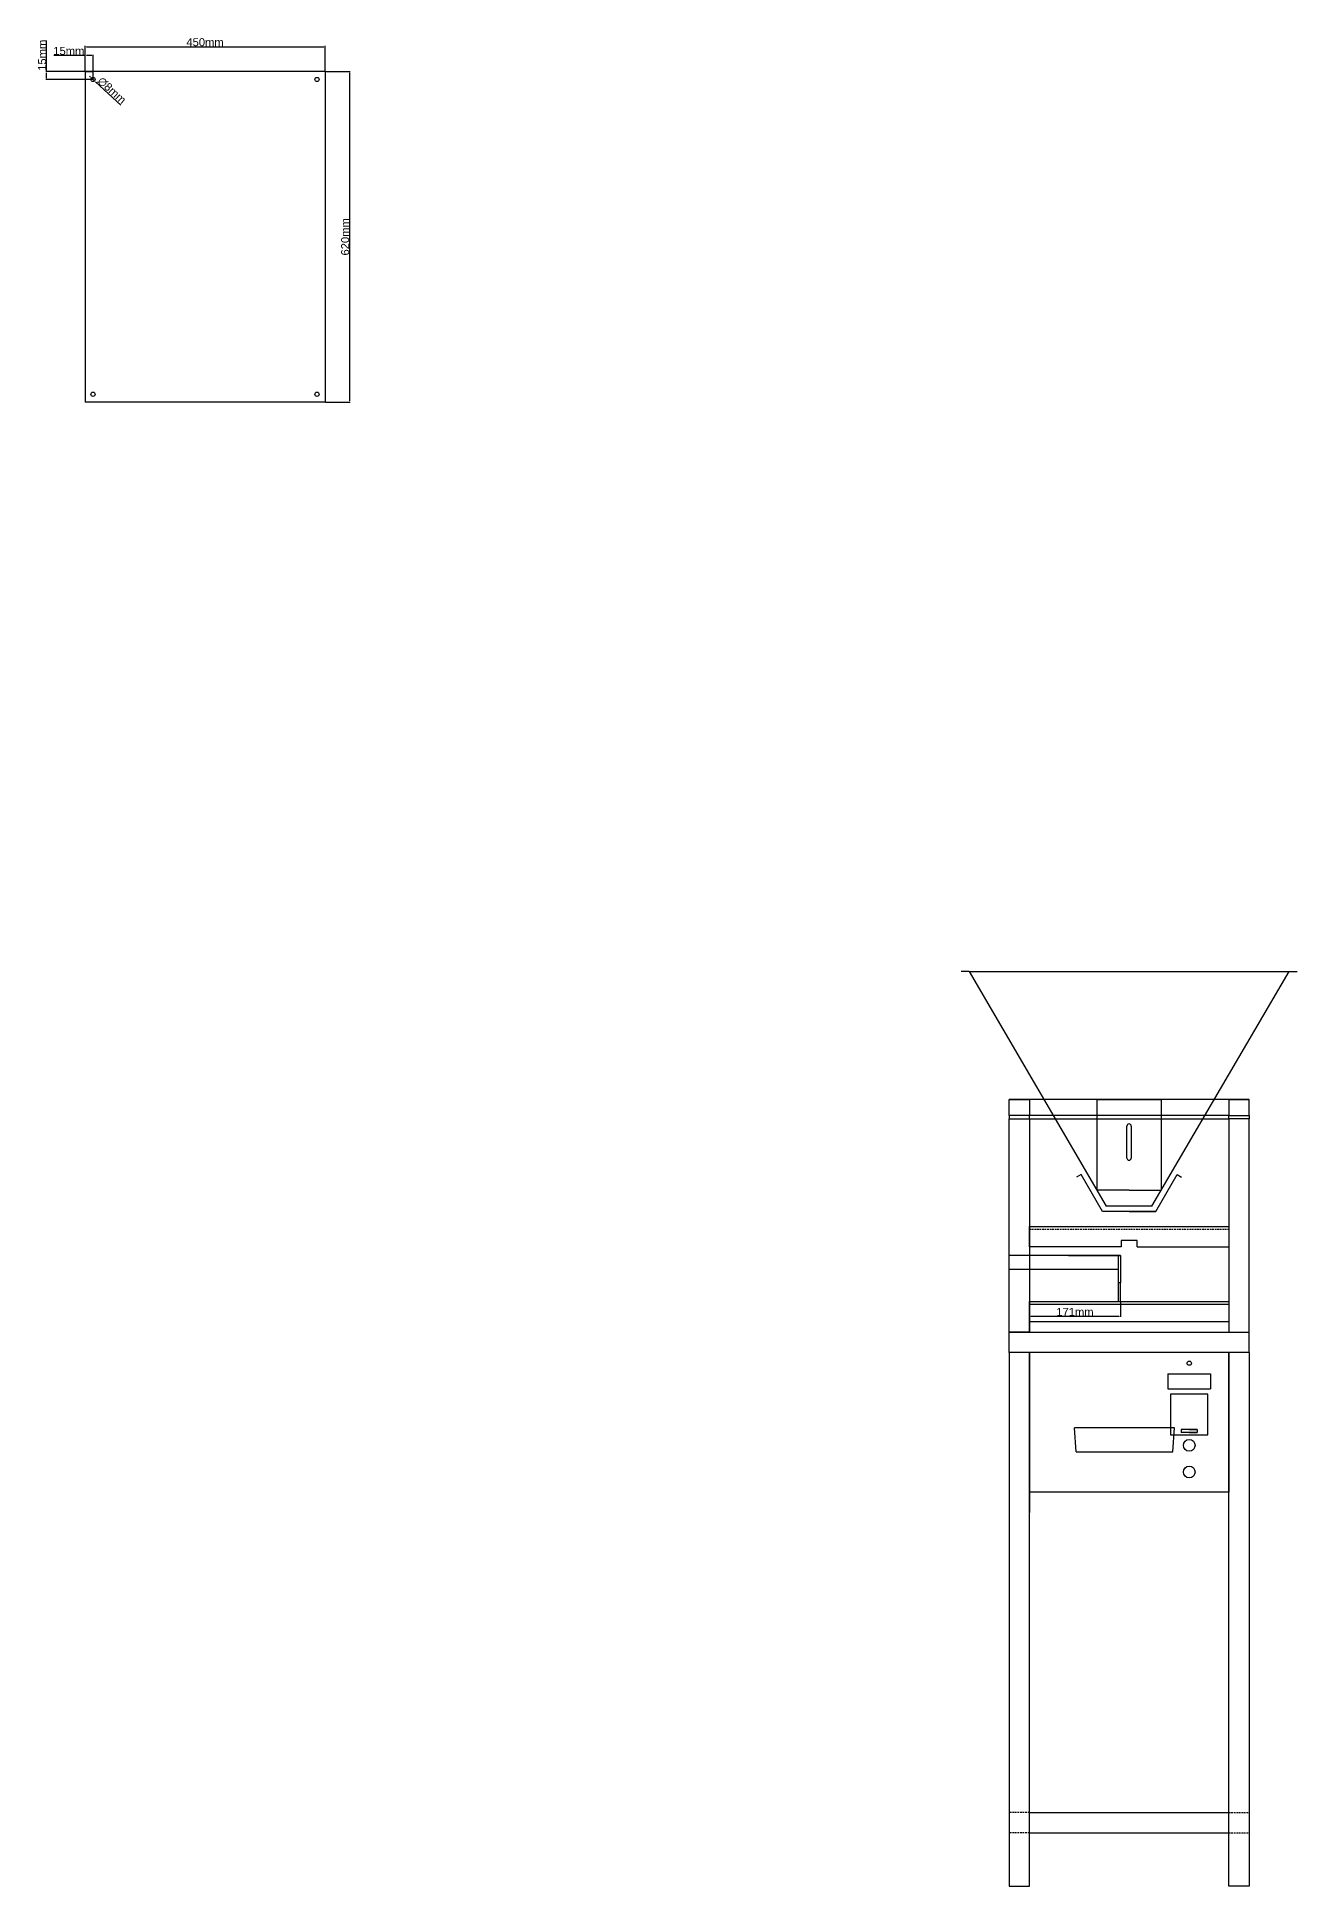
# Model space of a CAD drawing. Header units: centimetres. Extents: x -4347 to 28631, y 41590 to 109107.
# Drawn here: x 2859 to 5222, y 51091 to 54557 of the extents above; entities that cross this region are included whole.
import ezdxf

# ---------------------------------------------------------------- set-up
doc = ezdxf.new("R2010")
doc.units = ezdxf.units.CM
doc.header["$LTSCALE"] = 0.5
doc.linetypes.add('DASHED2', pattern=[9.525, 6.35, -3.175])
doc.styles.get("Standard").update_dxf_attribs({"font": 'arial.ttf'})
doc.dimstyles.new('ISO-25', dxfattribs={"dimtxt": 15, "dimasz": 2.5, "dimexe": 1.25, "dimexo": 0.625, "dimtad": 1, "dimtxsty": 'Standard', "dimcen": 2.5, "dimclrd": 1, "dimclre": 1, "dimadec": 0, "dimazin": 0, "dimtfac": 1, "dimtmove": 0, "dimatfit": 3, "dimfxl": 1, "dimarcsym": 0})

# ---------------------------------------------------------------- blocks, each defined once
blk = doc.blocks.new('*D153')
at = {"color": 1, "lineweight": -2, "transparency": 16777216}
for p, q in [((2949.5, 54493.1), (2949.5, 54540.3)), ((2952, 54539), (3397, 54539)), ((3399.5, 54493.1), (3399.5, 54540.3))]:
    blk.add_line(p, q, dxfattribs=at)
at = {"color": 1, "transparency": 16777216}
for points in [[(2952, 54539.5), (2952, 54538.6), (2949.5, 54539)], [(3397, 54539.5), (3397, 54538.6), (3399.5, 54539)]]:
    blk.add_solid(points, dxfattribs=at)
at = {"layer": 'Defpoints', "color": 0, "transparency": 16777216}
for p in [(3399.5, 54539), (2949.5, 54492.5), (3399.5, 54492.5)]:
    blk.add_point(p, dxfattribs=at)
at = {"color": 0, "transparency": 16777216, "insert": (3174.5, 54547.3), "char_height": 15, "attachment_point": 5}
blk.add_mtext('450mm', dxfattribs=at)
blk = doc.blocks.new('*D154')
at = {"color": 1, "lineweight": -2, "transparency": 16777216}
for p, q in [((3400.1, 54492.5), (3446.8, 54492.5)), ((3445.5, 54490), (3445.5, 53875)), ((3400.1, 53872.5), (3446.8, 53872.5))]:
    blk.add_line(p, q, dxfattribs=at)
at = {"color": 1, "transparency": 16777216}
for points in [[(3445.1, 54490), (3446, 54490), (3445.5, 54492.5)], [(3445.1, 53875), (3446, 53875), (3445.5, 53872.5)]]:
    blk.add_solid(points, dxfattribs=at)
at = {"layer": 'Defpoints', "color": 0, "transparency": 16777216}
for p in [(3399.5, 54492.5), (3399.5, 53872.5), (3445.5, 53872.5)]:
    blk.add_point(p, dxfattribs=at)
at = {"color": 0, "transparency": 16777216, "insert": (3437.3, 54182.5), "char_height": 15, "attachment_point": 5, "rotation": 90}
blk.add_mtext('620mm', dxfattribs=at)
blk = doc.blocks.new('*D156')
at = {"color": 1, "lineweight": -2, "transparency": 16777216}
for p, q in [((2949.5, 54522.7), (2891.1, 54522.7)), ((2949.5, 54493.1), (2949.5, 54523.9)), ((2962, 54522.7), (2952, 54522.7)), ((2964.5, 54478.1), (2964.5, 54523.9))]:
    blk.add_line(p, q, dxfattribs=at)
at = {"color": 1, "transparency": 16777216}
for points in [[(2952, 54523.1), (2952, 54522.3), (2949.5, 54522.7)], [(2962, 54523.1), (2962, 54522.3), (2964.5, 54522.7)]]:
    blk.add_solid(points, dxfattribs=at)
at = {"layer": 'Defpoints', "color": 0, "transparency": 16777216}
for p in [(2949.5, 54522.7), (2949.5, 54492.5), (2964.5, 54477.5)]:
    blk.add_point(p, dxfattribs=at)
at = {"color": 0, "transparency": 16777216, "insert": (2919.1, 54531), "char_height": 15, "attachment_point": 5}
blk.add_mtext('15mm', dxfattribs=at)
blk = doc.blocks.new('*D157')
at = {"color": 1, "lineweight": -2, "transparency": 16777216}
for p, q in [((2877.5, 54492.5), (2877.5, 54550.8)), ((2948.9, 54492.5), (2876.2, 54492.5)), ((2877.5, 54480), (2877.5, 54490)), ((2963.9, 54477.5), (2876.2, 54477.5))]:
    blk.add_line(p, q, dxfattribs=at)
at = {"color": 1, "transparency": 16777216}
for points in [[(2877.1, 54490), (2877.9, 54490), (2877.5, 54492.5)], [(2877.1, 54480), (2877.9, 54480), (2877.5, 54477.5)]]:
    blk.add_solid(points, dxfattribs=at)
at = {"layer": 'Defpoints', "color": 0, "transparency": 16777216}
for p in [(2877.5, 54492.5), (2949.5, 54492.5), (2964.5, 54477.5)]:
    blk.add_point(p, dxfattribs=at)
at = {"color": 0, "transparency": 16777216, "insert": (2869.2, 54522.9), "char_height": 15, "attachment_point": 5, "rotation": 90}
blk.add_mtext('15mm', dxfattribs=at)
blk = doc.blocks.new('*D158')
at = {"color": 1, "lineweight": -2, "transparency": 16777216}
for p, q in [((2959.7, 54481.9), (2957.9, 54483.6)), ((2961.5, 54480.2), (2967.4, 54474.8)), ((3016.7, 54429.5), (2969.3, 54473.1))]:
    blk.add_line(p, q, dxfattribs=at)
at = {"color": 1, "transparency": 16777216}
for points in [[(2960, 54482.2), (2959.4, 54481.6), (2961.5, 54480.2)], [(2969.6, 54473.4), (2969, 54472.8), (2967.4, 54474.8)]]:
    blk.add_solid(points, dxfattribs=at)
at = {"layer": 'Defpoints', "color": 0, "transparency": 16777216}
for p in [(2961.5, 54480.2), (2967.4, 54474.8)]:
    blk.add_point(p, dxfattribs=at)
at = {"color": 0, "transparency": 16777216, "insert": (2999.8, 54456.9), "char_height": 15, "attachment_point": 5, "rotation": 317.4252}
blk.add_mtext('∅8mm', dxfattribs=at)
blk = doc.blocks.new('*D180')
at = {"color": 1, "lineweight": -2, "transparency": 16777216}
for p, q in [((4720.2, 52186.2), (4720.2, 52158.1)), ((4891.2, 52186.2), (4891.2, 52158.1)), ((4722.7, 52159.4), (4888.7, 52159.4))]:
    blk.add_line(p, q, dxfattribs=at)
at = {"color": 1, "transparency": 16777216}
for points in [[(4722.7, 52159.8), (4722.7, 52159), (4720.2, 52159.4)], [(4888.7, 52159.8), (4888.7, 52159), (4891.2, 52159.4)]]:
    blk.add_solid(points, dxfattribs=at)
at = {"layer": 'Defpoints', "color": 0, "transparency": 16777216}
for p in [(4720.2, 52186.9), (4891.2, 52186.9), (4891.2, 52159.4)]:
    blk.add_point(p, dxfattribs=at)
at = {"color": 0, "transparency": 16777216, "insert": (4805.7, 52167.5), "char_height": 15, "attachment_point": 5}
blk.add_mtext('171mm', dxfattribs=at)

msp = doc.modelspace()

# ---------------------------------------------------------------- linework, layer by layer
for p, q in [((3399.484, 54492.508), (2949.484, 54492.508)), ((2949.484, 54492.508), (2949.484, 53872.508)), ((2949.484, 54492.508), (2964.484, 54492.508)), ((3399.484, 54492.508), (3399.484, 53872.508)), ((3399.484, 53872.508), (2949.484, 53872.508)), ((4607.111, 52805.721), (4592.111, 52805.721)), ((4607.111, 52805.721), (5207.111, 52805.721)), ((4607.111, 52805.721), (4864.111, 52365.721)), ((4950.111, 52365.721), (5207.111, 52805.721)), ((5207.111, 52805.721), (5222.111, 52805.721)), ((4720.211, 52565.721), (4682.111, 52565.721)), ((4682.111, 52565.721), (4720.211, 52565.721)), ((4682.111, 52535.721), (4682.111, 52565.721)), ((5132.111, 52565.721), (4682.111, 52565.721)), ((4720.211, 52565.721), (4720.211, 52535.721)), ((4847.111, 52395.721), (4847.111, 52565.721)), ((4847.111, 52565.721), (4967.111, 52565.721)), ((4967.111, 52565.721), (4967.111, 52395.721)), ((5094.011, 52565.721), (5132.111, 52565.721)), ((5132.111, 52565.721), (5094.011, 52565.721)), ((5094.011, 52565.721), (5094.011, 52535.721)), ((5132.111, 52535.721), (5132.111, 52565.721)), ((4720.211, 52535.721), (4682.111, 52535.721)), ((4720.211, 52535.721), (4682.111, 52535.721)), ((4682.111, 52535.721), (4682.111, 52529.371)), ((4682.111, 52529.371), (4720.211, 52529.371)), ((4682.111, 52129.371), (4682.111, 52529.371)), ((4720.211, 52529.371), (4720.211, 52535.721)), ((5094.011, 52535.721), (4720.211, 52535.721)), ((4720.211, 52529.371), (4720.211, 52129.371)), ((4720.211, 52529.371), (5094.011, 52529.371)), ((4903.111, 52455.721), (4903.111, 52515.721)), ((4911.111, 52515.721), (4911.111, 52455.721)), ((5094.011, 52535.721), (5132.111, 52535.721)), ((5094.011, 52535.721), (5132.111, 52535.721)), ((5094.011, 52529.371), (5094.011, 52535.721)), ((5132.111, 52529.371), (5094.011, 52529.371)), ((5094.011, 52529.371), (5094.011, 52129.371)), ((5132.111, 52535.721), (5132.111, 52529.371)), ((5132.111, 52129.371), (5132.111, 52529.371)), ((4817.111, 52425.003), (4808.451, 52420.003)), ((4857.111, 52355.721), (4817.111, 52425.003)), ((4957.111, 52355.721), (4997.111, 52425.003)), ((4997.111, 52425.003), (5005.771, 52420.003)), ((4907.111, 52395.721), (4847.111, 52395.721)), ((4907.111, 52395.721), (4967.111, 52395.721)), ((4957.111, 52355.721), (4857.111, 52355.721)), ((4907.111, 52365.721), (4864.111, 52365.721)), ((4907.111, 52365.721), (4864.111, 52365.721)), ((4950.111, 52365.721), (4907.111, 52365.721)), ((4950.111, 52365.721), (4907.111, 52365.721)), ((4907.111, 52355.721), (4957.111, 52355.721)), ((4720.211, 52129.371), (4682.111, 52129.371)), ((4682.111, 52129.371), (5132.111, 52129.371)), ((4682.111, 52091.271), (4682.111, 52129.371)), ((4720.211, 52129.371), (4720.211, 52158.771)), ((5094.011, 52129.371), (5132.111, 52129.371)), ((5132.111, 52091.271), (5132.111, 52129.371)), ((5132.111, 52091.271), (4682.111, 52091.271)), ((4682.111, 52091.271), (4682.111, 51091.271)), ((4720.211, 51091.271), (4720.211, 52091.271)), ((4720.211, 52091.271), (4720.211, 51791.271)), ((5094.011, 52091.271), (5054.011, 52091.271)), ((5094.011, 51091.271), (5094.011, 52091.271)), ((5094.011, 52091.271), (5094.011, 51829.271)), ((5132.111, 52091.271), (5132.111, 51091.271)), ((4980.011, 52051.271), (5060.011, 52051.271)), ((4980.011, 52051.271), (4980.011, 52023.271)), ((4980.011, 52023.271), (5060.011, 52023.271)), ((5060.011, 52051.271), (5060.011, 52023.271)), ((4985.011, 52013.271), (4985.011, 51937.271)), ((5055.011, 52013.271), (4985.011, 52013.271)), ((5055.011, 51937.271), (5055.011, 52013.271)), ((4808.111, 51905.371), (4805.111, 51950.371)), ((4992.111, 51950.371), (4805.111, 51950.371)), ((4985.011, 51937.271), (5055.011, 51937.271)), ((4989.111, 51905.371), (4992.111, 51950.371)), ((5020.011, 51947.271), (5005.011, 51947.271)), ((5005.011, 51947.271), (5005.011, 51941.271)), ((5020.011, 51941.271), (5005.011, 51941.271)), ((5020.011, 51947.271), (5035.011, 51947.271)), ((5035.011, 51947.271), (5020.011, 51947.271)), ((5020.011, 51941.271), (5035.011, 51941.271)), ((5035.011, 51941.271), (5020.011, 51941.271)), ((5035.011, 51947.271), (5035.011, 51941.271)), ((4808.111, 51905.371), (4989.111, 51905.371)), ((5094.011, 51829.271), (4720.211, 51829.271)), ((4720.211, 51229.371), (5094.011, 51229.371)), ((4720.211, 51091.271), (4720.211, 51191.271)), ((4720.211, 51191.271), (5094.011, 51191.271)), ((4682.111, 51091.271), (4720.211, 51091.271)), ((5132.111, 51091.271), (5094.011, 51091.271))]:
    msp.add_line(p, q)
at = {"color": 11, "true_color": 0xf27172}
for p, q in [((4720.211, 52289.271), (4720.211, 52327.371)), ((4720.211, 52327.371), (5094.011, 52327.371)), ((4720.211, 52327.371), (4720.211, 52322.611)), ((4922.111, 52301.271), (4892.111, 52301.271)), ((4892.111, 52301.271), (4892.111, 52289.271)), ((4922.111, 52289.271), (4922.111, 52301.271)), ((4891.211, 52272.871), (4682.211, 52272.871)), ((4892.111, 52289.271), (4720.211, 52289.271)), ((4720.211, 52272.871), (4720.211, 52247.471)), ((4793.351, 52272.871), (4886.351, 52272.871)), ((4886.451, 52272.871), (4891.211, 52272.871)), ((4886.451, 52272.871), (4886.451, 52186.871)), ((4891.211, 52272.871), (4891.211, 52221.871)), ((4922.111, 52289.271), (5094.011, 52289.271)), ((4682.211, 52247.471), (4886.451, 52247.471)), ((4891.211, 52221.871), (4886.451, 52221.871)), ((4891.211, 52186.871), (4891.211, 52221.871)), ((4720.211, 52186.871), (5094.011, 52186.871)), ((4720.211, 52148.771), (4720.211, 52186.871)), ((4720.211, 52186.871), (4720.211, 52182.111)), ((4720.211, 52182.111), (5094.011, 52182.111)), ((4886.451, 52186.871), (4891.211, 52186.871)), ((5094.011, 52148.771), (4720.211, 52148.771))]:
    msp.add_line(p, q, dxfattribs=at)
at = {"color": 11, "linetype": 'DASHED2', "true_color": 0xf27172}
msp.add_line((4720.211, 52322.611), (5094.011, 52322.611), dxfattribs=at)
at = {"linetype": 'DASHED2'}
for p, q in [((4720.211, 51229.371), (4682.111, 51229.371)), ((5094.011, 51229.371), (5132.111, 51229.371)), ((4720.211, 51191.271), (4682.111, 51191.271)), ((5094.011, 51191.271), (5132.111, 51191.271))]:
    msp.add_line(p, q, dxfattribs=at)
for centre, radius in [((2964.484, 54477.508), 4), ((3384.484, 54477.508), 4), ((2964.484, 53887.508), 4), ((3384.484, 53887.508), 4), ((5020.011, 52071.271), 4), ((5020.011, 51917.271), 11), ((5020.011, 51867.271), 11)]:
    msp.add_circle(centre, radius)
for centre, start, end in [((4907.111, 52515.721), 0, 180), ((4907.111, 52455.721), 180, 0)]:
    msp.add_arc(centre, 4, start, end)

# ---------------------------------------------------------------- dimensions: what is measured, and where the dimension line sits
for base, p1, p2, picture, middle in [((2877.498, 54492.508), (2964.484, 54477.508), (2949.484, 54492.508), '*D157', (2869.214, 54522.927)), ((3445.542, 53872.508), (3399.484, 54492.508), (3399.484, 53872.508), '*D154', (3437.259, 54182.508))]:
    dim = msp.add_linear_dim(base=base, p1=p1, p2=p2, angle=90, dimstyle='ISO-25', override={"dimpost": 'mm'})
    dim.commit()
    dim.dimension.update_dxf_attribs({"geometry": picture, "text_midpoint": middle})
for base, p1, p2, picture, middle in [((3399.484, 54539.041), (2949.484, 54492.508), (3399.484, 54492.508), '*D153', (3174.484, 54547.325)), ((2949.484, 54522.674), (2964.484, 54477.508), (2949.484, 54492.508), '*D156', (2919.066, 54530.958)), ((4891.211, 52159.374), (4720.211, 52186.871), (4891.211, 52186.871), '*D180', (4805.711, 52167.53))]:
    dim = msp.add_linear_dim(base=base, p1=p1, p2=p2, dimstyle='ISO-25', override={"dimpost": 'mm'})
    dim.commit()
    dim.dimension.update_dxf_attribs({"geometry": picture, "text_midpoint": middle})
dim = msp.add_diameter_dim_2p(p1=(2961.539, 54480.215), p2=(2967.43, 54474.802), dimstyle='ISO-25', override={"dimpost": 'mm'})
dim.commit()
dim.dimension.update_dxf_attribs({"geometry": '*D158', "text_midpoint": (2999.797, 54456.884)})

doc.saveas('drawing.dxf')
